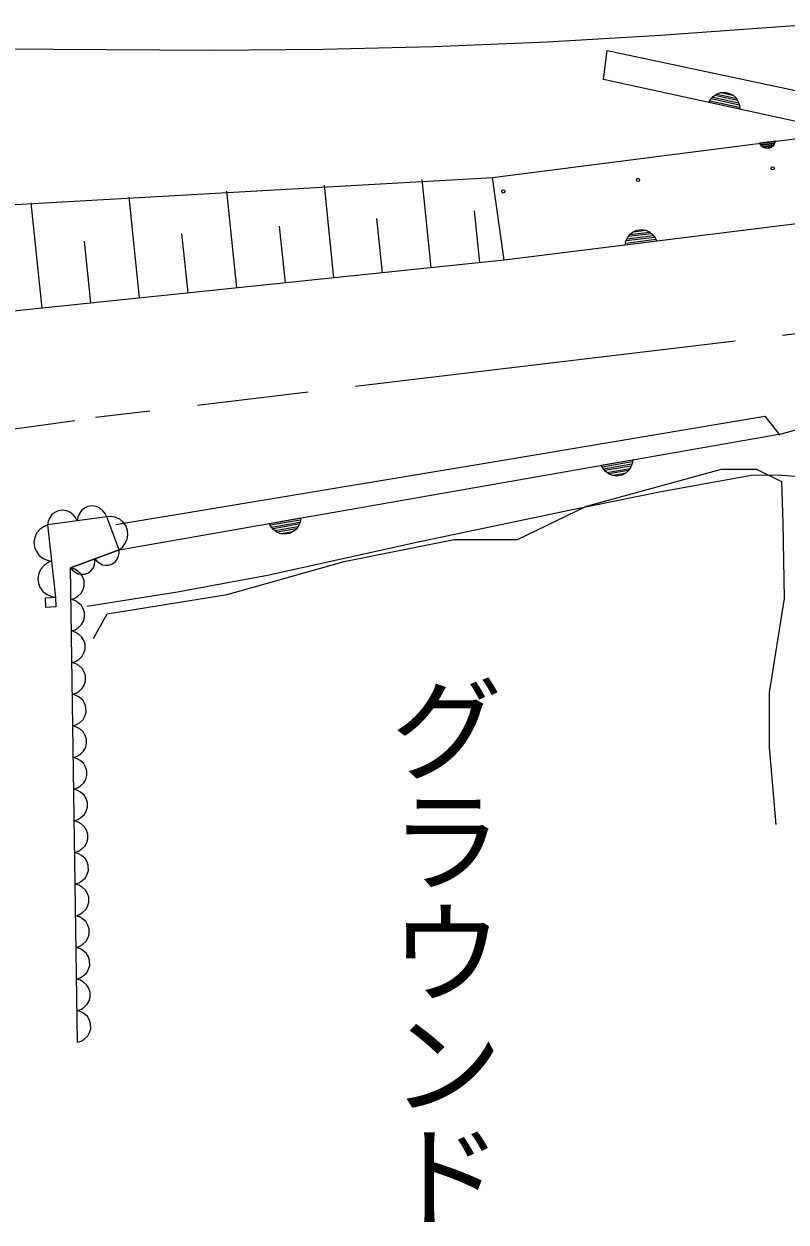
# Model space of a CAD drawing. Units: millimetres, scale not verified. Extents: x 40000 to 680000, y 20000 to 380000.
# Drawn here: x 125682 to 149606, y 263483 to 301067 of the extents above; entities that cross this region are included whole.
import ezdxf
from ezdxf.enums import TextEntityAlignment as Align

# ---------------------------------------------------------------- set-up
doc = ezdxf.new("R2010")
doc.units = ezdxf.units.MM
doc.header["$LTSCALE"] = 1000
doc.linetypes.add('CHAIN', pattern=[18.5, 12, -1.5, 3.5, -1.5])
doc.layers.add('M-BGD', color=7, linetype='Continuous', lineweight=25)
doc.layers.add('M-BMK', color=2, linetype='CHAIN', lineweight=13)
doc.styles.add('@ＭＳ ゴシック', font='')
doc.styles.get('@ＭＳ ゴシック').set_extended_font_data('@MS Gothic')

msp = doc.modelspace()

# ---------------------------------------------------------------- linework, layer by layer
at = {"layer": 'M-BGD'}
for p, q in [((150648, 301067), (145663, 300710)), ((145663, 300710), (142110, 300499)), ((126606, 300267), (121605, 300301)), ((138553, 300347), (135074, 300263)), ((142110, 300499), (138553, 300347)), ((131595, 300239), (126606, 300267)), ((135074, 300263), (131595, 300239)), ((143875, 299321), (143986, 300234)), ((143986, 300234), (151327, 298672)), ((151463, 297672), (143875, 299321)), ((147244, 298707), (147321, 298790)), ((147321, 298790), (147440, 298876)), ((148079, 298663), (147368, 298818)), ((147440, 298876), (147560, 298912)), ((147440, 298866), (148031, 298738)), ((147560, 298912), (147683, 298923)), ((147930, 298824), (147566, 298903)), ((147683, 298923), (147834, 298890)), ((147834, 298890), (147941, 298829)), ((147941, 298829), (148036, 298747)), ((147181, 298603), (147244, 298707)), ((148158, 298390), (147181, 298603)), ((147218, 298658), (148147, 298457)), ((148135, 298523), (147256, 298714)), ((147306, 298767), (148110, 298593)), ((148036, 298747), (148108, 298619)), ((148108, 298619), (148145, 298511)), ((148145, 298511), (148158, 298390)), ((140389, 296247), (151463, 297672)), ((148775, 297343), (149271, 297404)), ((148800, 297288), (148775, 297343)), ((149262, 297371), (148791, 297314)), ((148836, 297244), (148800, 297288)), ((148807, 297284), (149254, 297339)), ((149239, 297305), (148831, 297255)), ((149235, 297292), (149194, 297232)), ((149258, 297344), (149235, 297292)), ((149271, 297404), (149258, 297344)), ((148891, 297195), (148836, 297244)), ((148857, 297227), (149218, 297271)), ((148949, 297172), (148891, 297195)), ((149192, 297237), (148892, 297200)), ((149010, 297160), (148949, 297172)), ((148954, 297176), (149139, 297199)), ((149087, 297170), (149010, 297160)), ((149143, 297195), (149087, 297170)), ((149194, 297232), (149143, 297195)), ((118501, 295012), (140389, 296247)), ((138468, 293424), (138180, 296188)), ((140757, 293661), (140389, 296247)), ((132362, 292789), (132047, 295822)), ((135415, 293106), (135114, 296005)), ((126256, 292155), (125913, 295455)), ((129309, 292472), (128980, 295638)), ((157937, 295781), (140757, 293661)), ((139994, 293582), (139826, 295201)), ((133888, 292948), (133704, 294727)), ((136941, 293265), (136765, 294964)), ((130836, 292631), (130642, 294490)), ((144573, 294195), (145516, 294311)), ((144581, 294249), (144627, 294353)), ((145483, 294370), (144590, 294260)), ((144620, 294327), (145436, 294428)), ((144627, 294353), (144710, 294474)), ((145384, 294484), (144662, 294395)), ((144710, 294474), (144812, 294547)), ((144714, 294464), (145314, 294538)), ((144812, 294547), (144924, 294599)), ((145190, 294586), (144820, 294540)), ((144924, 294599), (145078, 294618)), ((145078, 294618), (145199, 294595)), ((145199, 294595), (145315, 294549)), ((145315, 294549), (145425, 294451)), ((145425, 294451), (145497, 294362)), ((145497, 294362), (145548, 294252)), ((127783, 292314), (127581, 294254)), ((145548, 294252), (144556, 294130)), ((144556, 294130), (144581, 294249)), ((140757, 293661), (114808, 290966)), ((140663, 287374), (148937, 288759)), ((148937, 288759), (149406, 288163)), ((149510, 288221), (151643, 288833)), ((128667, 284574), (149510, 288221)), ((128567, 285364), (140663, 287374)), ((143806, 287223), (144792, 287396)), ((143863, 287117), (143806, 287223)), ((144778, 287330), (143842, 287166)), ((143877, 287109), (144764, 287264)), ((144738, 287196), (143927, 287054)), ((144732, 287170), (144655, 287045)), ((144772, 287276), (144732, 287170)), ((144792, 287396), (144772, 287276)), ((143342, 285937), (147579, 287105)), ((143939, 287031), (143863, 287117)), ((144054, 286939), (143939, 287031)), ((143983, 287000), (144699, 287126)), ((144173, 286899), (144054, 286939)), ((144651, 287054), (144055, 286950)), ((144295, 286883), (144173, 286899)), ((144181, 286908), (144548, 286973)), ((144448, 286909), (144295, 286883)), ((144557, 286966), (144448, 286909)), ((144655, 287045), (144557, 286966)), ((145685, 286397), (148577, 286922)), ((147579, 287105), (148683, 287105)), ((148577, 286922), (149475, 286916)), ((148683, 287105), (149461, 286715)), ((149475, 286916), (150389, 286850)), ((142801, 285813), (145685, 286397)), ((149461, 286715), (149505, 285418)), ((126557, 285676), (126481, 285561)), ((126652, 285746), (126557, 285676)), ((126757, 285797), (126652, 285746)), ((126901, 285817), (126757, 285797)), ((127015, 285797), (126901, 285817)), ((127126, 285755), (127015, 285797)), ((127231, 285665), (127126, 285755)), ((127299, 285582), (127231, 285665)), ((127412, 285690), (127371, 285592)), ((127489, 285806), (127412, 285690)), ((127584, 285876), (127489, 285806)), ((127688, 285926), (127584, 285876)), ((127833, 285946), (127688, 285926)), ((127947, 285926), (127833, 285946)), ((128057, 285884), (127947, 285926)), ((128163, 285794), (128057, 285884)), ((128231, 285711), (128163, 285794)), ((128281, 285609), (128231, 285711)), ((138060, 284822), (142801, 285813)), ((141180, 284899), (143342, 285937)), ((126292, 285294), (126189, 285214)), ((126417, 285351), (126292, 285294)), ((128281, 285609), (126417, 285351)), ((126440, 285463), (126417, 285351)), ((126417, 285351), (126668, 283083)), ((126481, 285561), (126440, 285463)), ((127349, 285480), (127299, 285582)), ((127371, 285592), (127349, 285480)), ((128415, 285612), (128281, 285609)), ((128667, 284574), (128281, 285609)), ((128538, 285590), (128415, 285612)), ((128690, 285532), (128538, 285590)), ((128794, 285441), (128690, 285532)), ((128879, 285334), (128794, 285441)), ((128938, 285174), (128879, 285334)), ((133385, 285400), (134370, 285572)), ((133442, 285293), (133385, 285400)), ((134356, 285506), (133420, 285343)), ((133518, 285207), (133442, 285293)), ((133456, 285285), (134342, 285440)), ((134316, 285372), (133506, 285231)), ((133561, 285177), (134278, 285302)), ((134311, 285346), (134234, 285221)), ((134351, 285452), (134311, 285346)), ((134370, 285572), (134351, 285452)), ((149505, 285418), (149548, 283040)), ((126022, 284957), (125994, 284819)), ((126076, 285089), (126022, 284957)), ((126189, 285214), (126076, 285089)), ((128849, 284757), (128925, 284900)), ((128925, 284900), (128945, 285037)), ((128945, 285037), (128938, 285174)), ((133633, 285116), (133518, 285207)), ((134229, 285230), (133633, 285126)), ((133751, 285076), (133633, 285116)), ((133874, 285059), (133751, 285076)), ((133760, 285085), (134127, 285149)), ((134026, 285086), (133874, 285059)), ((134136, 285143), (134026, 285086)), ((134234, 285221), (134136, 285143)), ((135732, 284207), (139191, 284899)), ((139191, 284899), (141180, 284899)), ((125994, 284819), (126014, 284643)), ((126014, 284643), (126071, 284515)), ((126071, 284515), (126153, 284398)), ((128667, 284574), (127148, 284009)), ((127148, 284009), (128667, 284574)), ((128667, 284574), (128771, 284657)), ((128669, 284475), (128667, 284574)), ((128771, 284657), (128849, 284757)), ((133330, 283772), (138060, 284822)), ((126153, 284398), (126290, 284301)), ((126290, 284301), (126407, 284248)), ((126417, 284160), (126314, 284080)), ((126407, 284248), (126543, 284217)), ((126543, 284217), (126417, 284160)), ((127893, 284103), (127909, 284193)), ((127909, 284193), (127907, 284292)), ((127907, 284292), (127968, 284215)), ((127968, 284215), (128041, 284158)), ((128041, 284158), (128146, 284102)), ((128347, 284092), (128464, 284136)), ((128464, 284136), (128543, 284197)), ((128543, 284197), (128610, 284274)), ((128610, 284274), (128653, 284385)), ((128653, 284385), (128669, 284475)), ((132057, 283170), (135732, 284207)), ((126147, 283823), (126120, 283685)), ((126202, 283956), (126147, 283823)), ((126314, 284080), (126202, 283956)), ((127148, 284009), (127208, 283933)), ((127262, 283971), (127148, 284009)), ((127366, 269122), (127148, 284009)), ((127208, 283933), (127282, 283876)), ((127360, 283916), (127262, 283971)), ((127282, 283876), (127387, 283820)), ((127470, 283821), (127360, 283916)), ((127387, 283820), (127487, 283805)), ((127532, 283712), (127470, 283821)), ((127487, 283805), (127587, 283810)), ((127587, 283810), (127705, 283853)), ((127705, 283853), (127783, 283915)), ((127783, 283915), (127850, 283992)), ((127850, 283992), (127893, 284103)), ((128146, 284102), (128247, 284087)), ((128247, 284087), (128347, 284092)), ((130498, 283258), (133330, 283772)), ((126120, 283685), (126139, 283510)), ((126139, 283510), (126196, 283381)), ((126196, 283381), (126278, 283264)), ((127570, 283596), (127532, 283712)), ((127537, 283325), (127573, 283442)), ((127573, 283442), (127570, 283596)), ((126278, 283264), (126415, 283167)), ((126356, 283064), (126668, 283083)), ((126374, 282765), (126356, 283064)), ((126415, 283167), (126533, 283114)), ((126533, 283114), (126668, 283083)), ((126668, 283083), (126687, 282784)), ((127162, 283017), (127276, 283056)), ((127277, 282979), (127162, 283017)), ((127276, 283056), (127372, 283117)), ((127372, 283117), (127479, 283215)), ((127479, 283215), (127537, 283325)), ((127654, 282802), (130498, 283258)), ((128295, 282564), (132057, 283170)), ((149548, 283040), (149072, 280100)), ((126687, 282784), (126374, 282765)), ((127374, 282923), (127277, 282979)), ((127485, 282828), (127374, 282923)), ((127546, 282720), (127485, 282828)), ((127585, 282604), (127546, 282720)), ((127494, 282223), (127552, 282333)), ((127552, 282333), (127587, 282450)), ((127587, 282450), (127585, 282604)), ((127863, 281786), (128295, 282564)), ((127177, 282025), (127290, 282063)), ((127291, 281986), (127177, 282025)), ((127290, 282063), (127386, 282124)), ((127389, 281931), (127291, 281986)), ((127386, 282124), (127494, 282223)), ((127500, 281836), (127389, 281931)), ((127561, 281727), (127500, 281836)), ((127600, 281611), (127561, 281727)), ((127602, 281457), (127600, 281611)), ((127305, 281071), (127401, 281132)), ((127401, 281132), (127508, 281230)), ((127508, 281230), (127566, 281340)), ((127566, 281340), (127602, 281457)), ((127191, 281032), (127305, 281071)), ((127306, 280994), (127191, 281032)), ((127404, 280938), (127306, 280994)), ((127514, 280843), (127404, 280938)), ((127575, 280735), (127514, 280843)), ((127614, 280619), (127575, 280735)), ((127581, 280348), (127616, 280465)), ((127616, 280465), (127614, 280619)), ((127206, 280040), (127319, 280078)), ((127320, 280002), (127206, 280040)), ((127319, 280078), (127415, 280139)), ((127418, 279946), (127320, 280002)), ((127415, 280139), (127523, 280238)), ((127523, 280238), (127581, 280348)), ((149072, 280100), (149072, 278370)), ((127529, 279851), (127418, 279946)), ((127590, 279742), (127529, 279851)), ((127629, 279626), (127590, 279742)), ((127631, 279473), (127629, 279626)), ((127538, 279245), (127595, 279355)), ((127595, 279355), (127631, 279473)), ((127220, 279047), (127334, 279086)), ((127335, 279009), (127220, 279047)), ((127334, 279086), (127430, 279147)), ((127433, 278953), (127335, 279009)), ((127430, 279147), (127538, 279245)), ((127543, 278858), (127433, 278953)), ((127604, 278750), (127543, 278858)), ((127643, 278634), (127604, 278750)), ((127646, 278480), (127643, 278634)), ((127348, 278093), (127444, 278154)), ((127444, 278154), (127552, 278253)), ((127552, 278253), (127610, 278363)), ((127610, 278363), (127646, 278480)), ((149072, 278370), (149289, 275949)), ((127235, 278055), (127348, 278093)), ((127350, 278017), (127235, 278055)), ((127447, 277961), (127350, 278017)), ((127558, 277866), (127447, 277961)), ((127619, 277757), (127558, 277866)), ((127658, 277641), (127619, 277757)), ((127567, 277260), (127625, 277370)), ((127625, 277370), (127660, 277488)), ((127660, 277488), (127658, 277641)), ((127249, 277062), (127363, 277101)), ((127364, 277024), (127249, 277062)), ((127363, 277101), (127459, 277162)), ((127462, 276968), (127364, 277024)), ((127459, 277162), (127567, 277260)), ((127572, 276873), (127462, 276968)), ((127633, 276765), (127572, 276873)), ((127672, 276649), (127633, 276765)), ((127675, 276495), (127672, 276649)), ((127473, 276169), (127581, 276268)), ((127581, 276268), (127639, 276378)), ((127639, 276378), (127675, 276495)), ((127264, 276070), (127378, 276108)), ((127379, 276032), (127264, 276070)), ((127378, 276108), (127473, 276169)), ((127476, 275976), (127379, 276032)), ((127587, 275881), (127476, 275976)), ((127648, 275772), (127587, 275881)), ((127687, 275656), (127648, 275772)), ((127654, 275385), (127689, 275503)), ((127689, 275503), (127687, 275656)), ((127279, 275077), (127392, 275116)), ((127392, 275116), (127488, 275177)), ((127488, 275177), (127596, 275275)), ((127596, 275275), (127654, 275385)), ((127393, 275039), (127279, 275077)), ((127491, 274983), (127393, 275039)), ((127601, 274888), (127491, 274983)), ((127663, 274780), (127601, 274888)), ((127702, 274664), (127663, 274780)), ((127610, 274283), (127668, 274393)), ((127668, 274393), (127704, 274510)), ((127704, 274510), (127702, 274664)), ((127293, 274085), (127407, 274124)), ((127408, 274047), (127293, 274085)), ((127407, 274124), (127503, 274184)), ((127505, 273991), (127408, 274047)), ((127503, 274184), (127610, 274283)), ((127616, 273896), (127505, 273991)), ((127677, 273787), (127616, 273896)), ((127716, 273671), (127677, 273787)), ((127718, 273518), (127716, 273671)), ((127517, 273192), (127625, 273290)), ((127625, 273290), (127683, 273400)), ((127683, 273400), (127718, 273518)), ((127308, 273092), (127421, 273131)), ((127422, 273054), (127308, 273092)), ((127421, 273131), (127517, 273192)), ((127520, 272998), (127422, 273054)), ((127631, 272903), (127520, 272998)), ((127692, 272795), (127631, 272903)), ((127731, 272679), (127692, 272795)), ((127697, 272408), (127733, 272525)), ((127733, 272525), (127731, 272679)), ((127322, 272100), (127436, 272139)), ((127436, 272139), (127532, 272200)), ((127532, 272200), (127639, 272298)), ((127639, 272298), (127697, 272408)), ((127437, 272062), (127322, 272100)), ((127535, 272006), (127437, 272062)), ((127645, 271911), (127535, 272006)), ((127706, 271803), (127645, 271911)), ((127745, 271686), (127706, 271803)), ((127654, 271305), (127712, 271415)), ((127712, 271415), (127747, 271533)), ((127747, 271533), (127745, 271686)), ((127337, 271107), (127450, 271146)), ((127452, 271069), (127337, 271107)), ((127450, 271146), (127546, 271207)), ((127549, 271013), (127452, 271069)), ((127546, 271207), (127654, 271305)), ((127660, 270918), (127549, 271013)), ((127721, 270810), (127660, 270918)), ((127760, 270694), (127721, 270810)), ((127762, 270540), (127760, 270694)), ((127561, 270215), (127669, 270313)), ((127669, 270313), (127727, 270423)), ((127727, 270423), (127762, 270540)), ((127351, 270115), (127465, 270154)), ((127466, 270077), (127351, 270115)), ((127465, 270154), (127561, 270215)), ((127564, 270021), (127466, 270077)), ((127674, 269926), (127564, 270021)), ((127735, 269818), (127674, 269926)), ((127774, 269701), (127735, 269818)), ((127741, 269430), (127777, 269548)), ((127777, 269548), (127774, 269701)), ((127366, 269122), (127479, 269161)), ((127479, 269161), (127575, 269222)), ((127575, 269222), (127683, 269320)), ((127683, 269320), (127741, 269430))]:
    msp.add_line(p, q, dxfattribs=at)
for centre in [(149186, 296537), (144959, 296175), (140731, 295813)]:
    msp.add_circle(centre, 49.8, dxfattribs=at)
at = {"layer": 'M-BMK'}
for p in [(166375, 293310), (92109, 283789)]:
    msp.add_line(p, (127925, 288720), dxfattribs=at)

# ---------------------------------------------------------------- texts
at = {"layer": 'M-BGD', "style": '@ＭＳ ゴシック'}
msp.add_text('グラウンド', height=2566, rotation=270, dxfattribs=at).set_placement((136847, 280714), align=Align.BOTTOM_LEFT)

doc.saveas('drawing.dxf')
